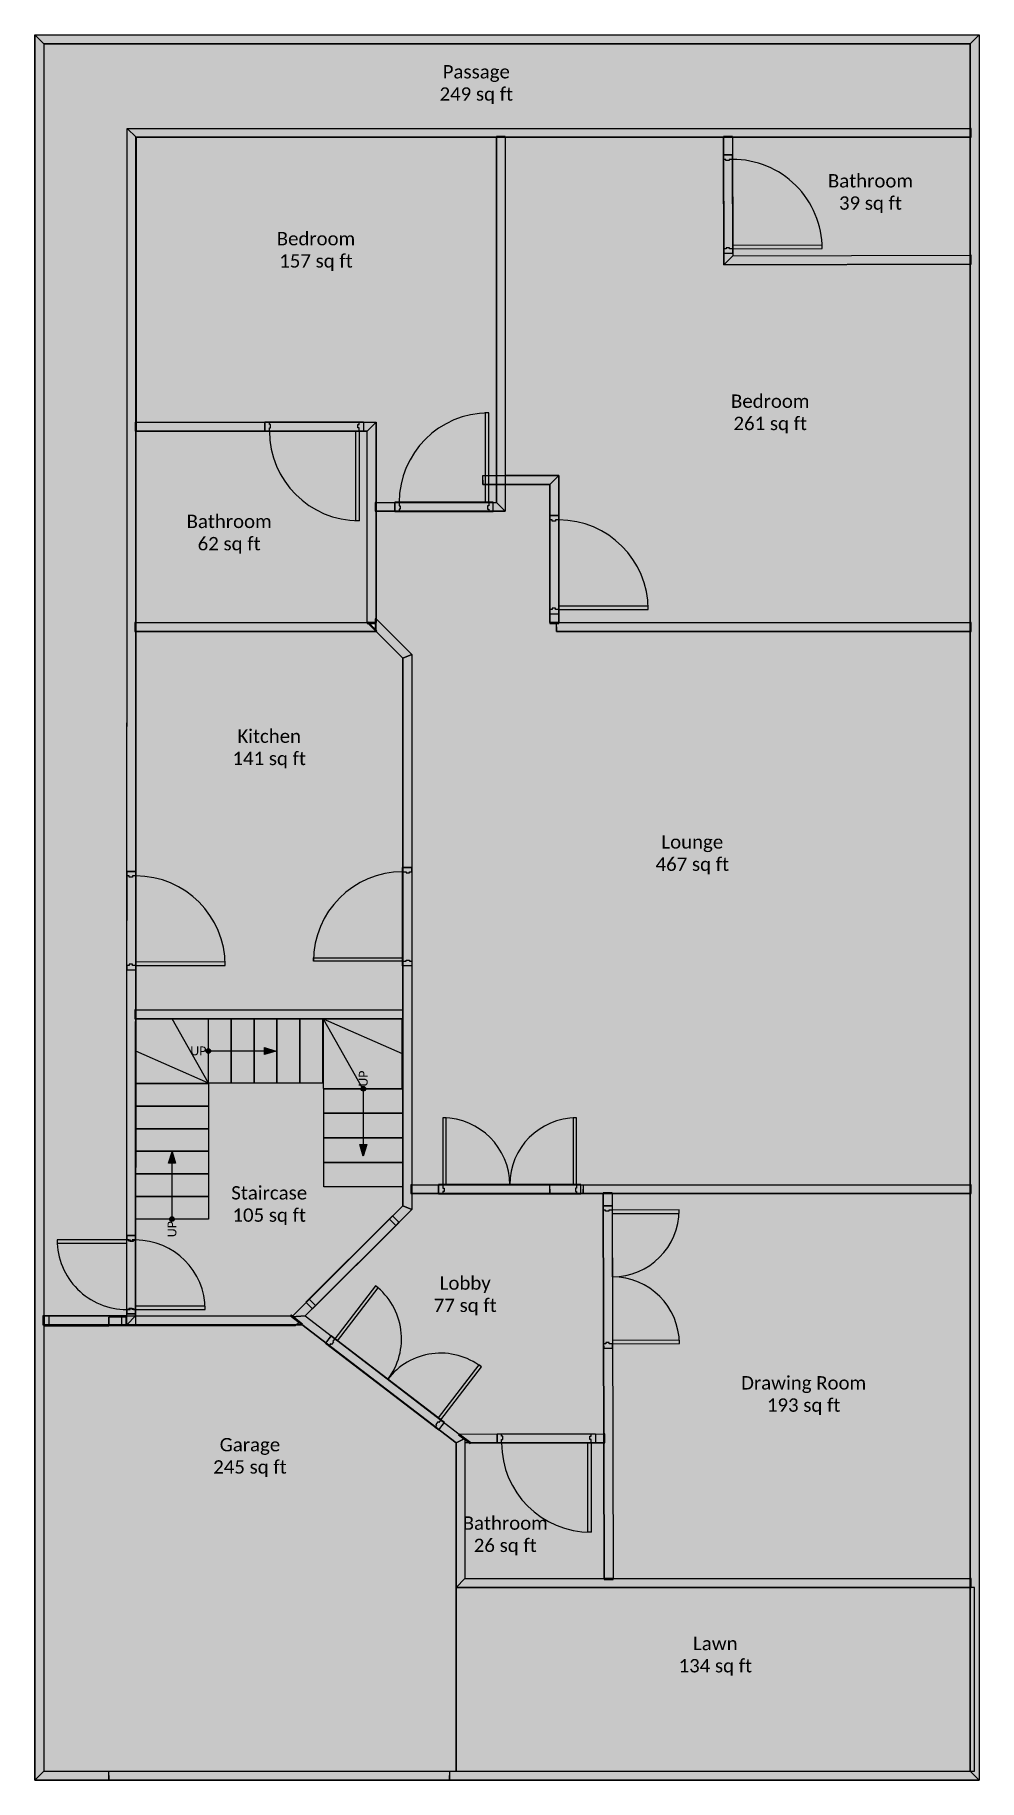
# Model space of a CAD drawing. Extents: x 0.5 to 35.9, y 0 to 65.4.
import ezdxf

# ---------------------------------------------------------------- set-up
doc = ezdxf.new("R2010")
doc.units = 0
doc.header["$MEASUREMENT"] = 0
for name, color, linetype in [('BUILDING_ENVELOPE', 7, 'CONTINUOUS'), ('LANDING', 7, 'CONTINUOUS'), ('SPACE', 7, 'CONTINUOUS'), ('STAIR', 7, 'CONTINUOUS')]:
    doc.layers.add(name, color=color, linetype=linetype)
doc.styles.get("Standard").update_dxf_attribs({"font": 'txt.shx'})

msp = doc.modelspace()

# ---------------------------------------------------------------- hatches: boundary and pattern name
at = {"layer": 'BUILDING_ENVELOPE'}
for points in [[(0.881, 65.024), (0.881, 0.357), (0.547, 0.024), (0.547, 65.357)], [(0.547, 65.357), (35.881, 65.357), (35.547, 65.024), (0.881, 65.024)], [(35.881, 65.357), (35.881, 0.024), (35.547, 0.357), (35.547, 65.024)], [(3.982, 17.069), (3.999, 61.858), (4.333, 61.525), (4.316, 17.402)], [(3.999, 61.858), (35.547, 61.858), (35.547, 61.525), (4.333, 61.525)], [(17.815, 61.525), (18.149, 61.525), (18.149, 61.558), (17.815, 61.558)], [(18.149, 61.525), (18.149, 47.525), (17.815, 47.858), (17.815, 61.525)], [(26.315, 61.525), (26.649, 61.525), (26.649, 61.558), (26.315, 61.558)], [(26.649, 61.525), (26.661, 57.082), (26.329, 56.748), (26.315, 61.525)], [(35.547, 61.858), (35.547, 61.525), (35.581, 61.525), (35.581, 61.858)], [(26.661, 57.082), (35.547, 57.107), (35.547, 56.774), (26.329, 56.748)], [(30.008, 57.484), (26.66, 57.474), (26.66, 57.349), (30.009, 57.359)], [(35.547, 57.107), (35.547, 56.774), (35.581, 56.774), (35.581, 57.107)], [(17.403, 51.206), (17.403, 47.858), (17.528, 47.858), (17.528, 51.206)], [(4.328, 50.525), (4.328, 50.858), (4.295, 50.858), (4.295, 50.525)], [(4.328, 50.858), (13.315, 50.858), (12.982, 50.525), (4.328, 50.525)], [(12.555, 47.167), (12.555, 50.525), (12.68, 50.525), (12.68, 47.167)], [(12.982, 43.358), (12.982, 50.525), (13.315, 50.858), (13.315, 43.358)], [(17.315, 48.858), (20.149, 48.858), (19.815, 48.525), (17.315, 48.525), (17.315, 48.692)], [(20.149, 48.858), (20.149, 43.358), (19.815, 43.358), (19.815, 48.525)], [(13.315, 47.525), (13.315, 47.858), (13.282, 47.858), (13.282, 47.525)], [(13.315, 47.858), (17.815, 47.858), (18.149, 47.525), (13.315, 47.525)], [(23.497, 43.976), (20.149, 43.976), (20.149, 43.851), (23.497, 43.851)], [(4.325, 43.025), (4.326, 43.358), (4.292, 43.358), (4.292, 43.025)], [(4.326, 43.358), (12.982, 43.358), (13.315, 43.025), (4.325, 43.025)], [(12.982, 43.358), (13.315, 43.025), (13.339, 43.049), (13.006, 43.382)], [(13.315, 43.358), (12.982, 43.358), (12.982, 43.325), (13.315, 43.325)], [(13.315, 43.025), (13.315, 43.496), (13.282, 43.496), (13.282, 43.025)], [(13.315, 43.496), (14.649, 42.163), (14.315, 42.025), (13.315, 43.025)], [(20.149, 43.358), (19.815, 43.358), (19.815, 43.325), (20.149, 43.325)], [(20.065, 43.358), (35.547, 43.358), (35.547, 43.025), (20.065, 43.025), (20.065, 43.192)], [(35.547, 43.358), (35.547, 43.025), (35.581, 43.025), (35.581, 43.358)], [(14.649, 42.163), (14.649, 21.387), (14.315, 21.525), (14.315, 42.025)], [(10.967, 30.802), (14.315, 30.802), (14.315, 30.677), (10.967, 30.677)], [(7.669, 30.649), (4.321, 30.65), (4.321, 30.525), (7.669, 30.524)], [(4.32, 28.525), (4.32, 28.858), (4.287, 28.858), (4.287, 28.525)], [(4.32, 28.858), (14.315, 28.858), (14.315, 28.692), (14.315, 28.525), (4.32, 28.525)], [(15.815, 24.811), (15.815, 22.311), (15.94, 22.311), (15.94, 24.811)], [(20.69, 24.811), (20.69, 22.311), (20.815, 22.311), (20.815, 24.811)], [(14.649, 21.978), (14.649, 22.311), (14.615, 22.311), (14.615, 21.978)], [(14.649, 22.311), (21.065, 22.311), (21.065, 22.144), (21.065, 21.978), (14.649, 21.978)], [(19.815, 22.311), (35.547, 22.311), (35.547, 21.978), (19.815, 21.978), (19.815, 22.144)], [(35.547, 22.311), (35.547, 21.978), (35.581, 21.978), (35.581, 22.311)], [(21.815, 21.978), (22.149, 21.978), (22.149, 22.011), (21.815, 22.011)], [(22.149, 21.978), (22.19, 7.571), (21.856, 7.571), (21.815, 21.978)], [(10.156, 17.365), (14.315, 21.525), (14.649, 21.387), (10.66, 17.398)], [(24.651, 21.366), (22.151, 21.359), (22.151, 21.234), (24.651, 21.241)], [(1.38, 20.119), (3.983, 20.118), (3.983, 20.243), (1.38, 20.244)], [(13.289, 18.533), (11.767, 16.549), (11.866, 16.473), (13.388, 18.457)], [(6.919, 17.764), (4.316, 17.765), (4.316, 17.64), (6.919, 17.639)], [(0.881, 17.066), (0.881, 17.4), (0.847, 17.4), (0.847, 17.066)], [(0.881, 17.4), (10.111, 17.4), (10.545, 17.066), (0.881, 17.066)], [(4.316, 17.402), (10.11, 17.4), (10.545, 17.067), (3.982, 17.069)], [(10.11, 17.4), (10.545, 17.067), (10.565, 17.093), (10.13, 17.427)], [(10.111, 17.4), (10.545, 17.066), (10.565, 17.093), (10.131, 17.426)], [(10.66, 17.398), (16.641, 12.81), (16.308, 12.646), (10.156, 17.365)], [(24.664, 16.491), (22.164, 16.484), (22.165, 16.359), (24.665, 16.366)], [(17.157, 15.566), (15.635, 13.582), (15.734, 13.506), (17.256, 15.489)], [(16.641, 12.81), (16.641, 7.571), (16.308, 7.238), (16.308, 12.646)], [(16.855, 12.646), (16.421, 12.979), (16.401, 12.953), (16.835, 12.619)], [(16.421, 12.979), (21.841, 12.981), (21.842, 12.648), (16.855, 12.646)], [(21.234, 9.299), (21.233, 12.648), (21.358, 12.648), (21.359, 9.299)], [(21.841, 12.981), (21.842, 12.648), (21.875, 12.648), (21.874, 12.981)], [(16.641, 7.571), (35.547, 7.571), (35.547, 7.238), (16.308, 7.238)], [(22.19, 7.571), (21.856, 7.571), (21.856, 7.538), (22.19, 7.538)], [(35.547, 7.571), (35.547, 7.238), (35.581, 7.238), (35.581, 7.571)], [(0.881, 0.357), (35.547, 0.357), (35.881, 0.024), (0.547, 0.024)]]:
    msp.add_hatch(color=7, dxfattribs=at).paths.add_polyline_path(points)
h = msp.add_hatch(color=7, dxfattribs=at)
h.paths.add_polyline_path([(26.328, 57.182), (26.661, 57.183), (26.66, 57.349), (26.535, 57.349), (26.41, 57.349), (26.327, 57.349)])
h.paths.add_polyline_path([(26.317, 60.863), (26.651, 60.864), (26.651, 60.698), (26.526, 60.697), (26.401, 60.697), (26.318, 60.697)])
h = msp.add_hatch(color=7, dxfattribs=at)
h.paths.add_polyline_path([(26.535, 57.349), (26.535, 57.391), (26.41, 57.39), (26.41, 57.349)])
h.paths.add_polyline_path([(26.526, 60.697), (26.526, 60.656), (26.401, 60.655), (26.401, 60.697)])
h = msp.add_hatch(color=7, dxfattribs=at)
h.paths.add_polyline_path([(12.847, 50.858), (12.847, 50.525), (12.68, 50.525), (12.68, 50.65), (12.68, 50.775), (12.68, 50.858)])
h.paths.add_polyline_path([(9.156, 50.858), (9.156, 50.525), (9.323, 50.525), (9.323, 50.65), (9.323, 50.775), (9.323, 50.858)])
h = msp.add_hatch(color=7, dxfattribs=at)
h.paths.add_polyline_path([(12.68, 50.65), (12.638, 50.65), (12.638, 50.775), (12.68, 50.775)])
h.paths.add_polyline_path([(9.323, 50.65), (9.364, 50.65), (9.364, 50.775), (9.323, 50.775)])
h = msp.add_hatch(color=7, dxfattribs=at)
h.paths.add_polyline_path([(17.695, 47.525), (17.695, 47.858), (17.528, 47.858), (17.528, 47.733), (17.528, 47.608), (17.528, 47.525)])
h.paths.add_polyline_path([(14.013, 47.525), (14.013, 47.858), (14.18, 47.858), (14.18, 47.733), (14.18, 47.608), (14.18, 47.525)])
h = msp.add_hatch(color=7, dxfattribs=at)
h.paths.add_polyline_path([(17.528, 47.733), (17.487, 47.733), (17.487, 47.608), (17.528, 47.608)])
h.paths.add_polyline_path([(14.18, 47.733), (14.222, 47.733), (14.222, 47.608), (14.18, 47.608)])
h = msp.add_hatch(color=7, dxfattribs=at)
h.paths.add_polyline_path([(19.815, 43.684), (20.149, 43.684), (20.149, 43.851), (20.024, 43.851), (19.899, 43.851), (19.815, 43.851)])
h.paths.add_polyline_path([(19.815, 47.366), (20.149, 47.366), (20.149, 47.199), (20.024, 47.199), (19.899, 47.199), (19.815, 47.199)])
h = msp.add_hatch(color=7, dxfattribs=at)
h.paths.add_polyline_path([(20.024, 43.851), (20.024, 43.893), (19.899, 43.893), (19.899, 43.851)])
h.paths.add_polyline_path([(20.024, 47.199), (20.024, 47.157), (19.899, 47.157), (19.899, 47.199)])
h = msp.add_hatch(color=7, dxfattribs=at)
h.paths.add_polyline_path([(3.987, 30.358), (4.321, 30.358), (4.321, 30.525), (4.196, 30.525), (4.071, 30.525), (3.987, 30.525)])
h.paths.add_polyline_path([(3.989, 34.04), (4.322, 34.04), (4.322, 33.873), (4.197, 33.873), (4.072, 33.873), (3.989, 33.873)])
h = msp.add_hatch(color=7, dxfattribs=at)
h.paths.add_polyline_path([(14.649, 30.51), (14.315, 30.51), (14.315, 30.677), (14.44, 30.677), (14.565, 30.677), (14.649, 30.677)])
h.paths.add_polyline_path([(14.649, 34.192), (14.315, 34.192), (14.315, 34.025), (14.44, 34.025), (14.565, 34.025), (14.649, 34.025)])
h = msp.add_hatch(color=7, dxfattribs=at)
h.paths.add_polyline_path([(14.44, 30.677), (14.44, 30.718), (14.565, 30.718), (14.565, 30.677)])
h.paths.add_polyline_path([(14.44, 34.025), (14.44, 33.983), (14.565, 33.983), (14.565, 34.025)])
h = msp.add_hatch(color=7, dxfattribs=at)
h.paths.add_polyline_path([(4.196, 30.525), (4.196, 30.567), (4.071, 30.567), (4.071, 30.525)])
h.paths.add_polyline_path([(4.197, 33.873), (4.197, 33.831), (4.072, 33.832), (4.072, 33.873)])
h = msp.add_hatch(color=134, dxfattribs=at)
h.paths.add_polyline_path([(7.04, 28.525), (7.895, 28.525), (7.895, 26.113), (7.04, 26.113)])
h.paths.add_polyline_path([(7.895, 28.525), (8.75, 28.525), (8.75, 26.113), (7.895, 26.113)])
h.paths.add_polyline_path([(8.75, 28.525), (9.605, 28.525), (9.605, 26.113), (8.75, 26.113)])
h.paths.add_polyline_path([(9.605, 28.525), (10.46, 28.525), (10.46, 26.113), (9.605, 26.113)])
h.paths.add_polyline_path([(10.46, 28.525), (11.315, 28.525), (11.315, 26.113), (10.46, 26.113)])
edge = h.paths.add_edge_path(flags=0)
edge = h.paths.add_edge_path(flags=0)
edge = h.paths.add_edge_path(flags=0)
edge = h.paths.add_edge_path(flags=0)
edge = h.paths.add_edge_path(flags=0)
edge = h.paths.add_edge_path(flags=0)
edge = h.paths.add_edge_path(flags=0)
edge = h.paths.add_edge_path(flags=0)
edge = h.paths.add_edge_path(flags=0)
edge = h.paths.add_edge_path(flags=0)
edge = h.paths.add_edge_path(flags=0)
edge = h.paths.add_edge_path(flags=0)
edge = h.paths.add_edge_path(flags=0)
edge = h.paths.add_edge_path(flags=0)
edge = h.paths.add_edge_path(flags=0)
edge = h.paths.add_edge_path(flags=0)
edge = h.paths.add_edge_path(flags=0)
edge = h.paths.add_edge_path(flags=0)
edge = h.paths.add_edge_path(flags=0)
edge = h.paths.add_edge_path(flags=0)
edge = h.paths.add_edge_path(flags=0)
edge = h.paths.add_edge_path(flags=0)
edge = h.paths.add_edge_path(flags=0)
edge = h.paths.add_edge_path(flags=0)
edge = h.paths.add_edge_path(flags=0)
edge = h.paths.add_edge_path(flags=0)
edge = h.paths.add_edge_path(flags=0)
edge = h.paths.add_edge_path(flags=0)
h = msp.add_hatch(color=134, dxfattribs=at)
h.paths.add_polyline_path([(4.315, 21.025), (4.315, 21.871), (7.04, 21.871), (7.04, 21.025)])
h.paths.add_polyline_path([(4.315, 21.871), (4.315, 22.717), (7.04, 22.717), (7.04, 21.871)])
h.paths.add_polyline_path([(4.315, 22.717), (4.315, 23.563), (7.04, 23.563), (7.04, 22.717)])
h.paths.add_polyline_path([(4.315, 23.563), (4.315, 24.409), (7.04, 24.409), (7.04, 23.563)])
h.paths.add_polyline_path([(4.315, 24.409), (4.315, 25.256), (7.04, 25.256), (7.04, 24.409)])
h.paths.add_polyline_path([(4.315, 25.256), (4.315, 26.102), (7.04, 26.102), (7.04, 25.256)])
edge = h.paths.add_edge_path(flags=0)
edge = h.paths.add_edge_path(flags=0)
edge = h.paths.add_edge_path(flags=0)
edge = h.paths.add_edge_path(flags=0)
edge = h.paths.add_edge_path(flags=0)
edge = h.paths.add_edge_path(flags=0)
edge = h.paths.add_edge_path(flags=0)
edge = h.paths.add_edge_path(flags=0)
edge = h.paths.add_edge_path(flags=0)
edge = h.paths.add_edge_path(flags=0)
edge = h.paths.add_edge_path(flags=0)
edge = h.paths.add_edge_path(flags=0)
edge = h.paths.add_edge_path(flags=0)
edge = h.paths.add_edge_path(flags=0)
edge = h.paths.add_edge_path(flags=0)
edge = h.paths.add_edge_path(flags=0)
edge = h.paths.add_edge_path(flags=0)
edge = h.paths.add_edge_path(flags=0)
edge = h.paths.add_edge_path(flags=0)
edge = h.paths.add_edge_path(flags=0)
edge = h.paths.add_edge_path(flags=0)
edge = h.paths.add_edge_path(flags=0)
edge = h.paths.add_edge_path(flags=0)
edge = h.paths.add_edge_path(flags=0)
edge = h.paths.add_edge_path(flags=0)
edge = h.paths.add_edge_path(flags=0)
edge = h.paths.add_edge_path(flags=0)
h = msp.add_hatch(color=134, dxfattribs=at)
h.paths.add_polyline_path([(14.315, 25.907), (14.315, 24.988), (11.359, 24.988), (11.359, 25.907)])
h.paths.add_polyline_path([(14.315, 24.988), (14.315, 24.069), (11.359, 24.069), (11.359, 24.988)])
h.paths.add_polyline_path([(14.315, 24.069), (14.315, 23.15), (11.359, 23.15), (11.359, 24.069)])
h.paths.add_polyline_path([(14.315, 23.15), (14.315, 22.231), (11.359, 22.231), (11.359, 23.15)])
edge = h.paths.add_edge_path(flags=0)
edge = h.paths.add_edge_path(flags=0)
edge = h.paths.add_edge_path(flags=0)
edge = h.paths.add_edge_path(flags=0)
edge = h.paths.add_edge_path(flags=0)
edge = h.paths.add_edge_path(flags=0)
edge = h.paths.add_edge_path(flags=0)
edge = h.paths.add_edge_path(flags=0)
edge = h.paths.add_edge_path(flags=0)
edge = h.paths.add_edge_path(flags=0)
edge = h.paths.add_edge_path(flags=0)
edge = h.paths.add_edge_path(flags=0)
edge = h.paths.add_edge_path(flags=0)
edge = h.paths.add_edge_path(flags=0)
edge = h.paths.add_edge_path(flags=0)
edge = h.paths.add_edge_path(flags=0)
edge = h.paths.add_edge_path(flags=0)
edge = h.paths.add_edge_path(flags=0)
edge = h.paths.add_edge_path(flags=0)
edge = h.paths.add_edge_path(flags=0)
edge = h.paths.add_edge_path(flags=0)
edge = h.paths.add_edge_path(flags=0)
edge = h.paths.add_edge_path(flags=0)
edge = h.paths.add_edge_path(flags=0)
edge = h.paths.add_edge_path(flags=0)
edge = h.paths.add_edge_path(flags=0)
edge = h.paths.add_edge_path(flags=0)
edge = h.paths.add_edge_path(flags=0)
edge = h.paths.add_edge_path(flags=0)
h = msp.add_hatch(color=7, dxfattribs=at)
h.paths.add_polyline_path([(20.982, 21.978), (20.982, 22.311), (20.815, 22.311), (20.815, 22.186), (20.815, 22.061), (20.815, 21.978)])
h.paths.add_polyline_path([(15.649, 21.978), (15.649, 22.311), (15.815, 22.311), (15.815, 22.186), (15.815, 22.061), (15.815, 21.978)])
h = msp.add_hatch(color=7, dxfattribs=at)
h.paths.add_polyline_path([(20.815, 22.186), (20.774, 22.186), (20.774, 22.061), (20.815, 22.061)])
h.paths.add_polyline_path([(15.815, 22.186), (15.857, 22.186), (15.857, 22.061), (15.815, 22.061)])
h = msp.add_hatch(color=7, dxfattribs=at)
h.paths.add_polyline_path([(21.832, 16.192), (22.165, 16.193), (22.165, 16.359), (22.04, 16.359), (21.915, 16.359), (21.831, 16.358)])
h.paths.add_polyline_path([(21.817, 21.525), (22.15, 21.526), (22.151, 21.359), (22.026, 21.359), (21.901, 21.359), (21.817, 21.358)])
h = msp.add_hatch(color=7, dxfattribs=at)
h.paths.add_polyline_path([(22.04, 16.359), (22.04, 16.401), (21.915, 16.4), (21.915, 16.359)])
h.paths.add_polyline_path([(22.026, 21.359), (22.026, 21.317), (21.901, 21.317), (21.901, 21.359)])
h = msp.add_hatch(color=7, dxfattribs=at)
h.paths.add_polyline_path([(3.982, 17.473), (4.316, 17.473), (4.316, 17.64), (4.191, 17.64), (4.066, 17.64), (3.982, 17.64)])
h.paths.add_polyline_path([(3.983, 20.41), (4.317, 20.41), (4.317, 20.243), (4.192, 20.243), (4.067, 20.243), (3.983, 20.243)])
h = msp.add_hatch(color=7, dxfattribs=at)
h.paths.add_polyline_path([(4.317, 20.409), (3.983, 20.409), (3.983, 20.243), (4.108, 20.243), (4.233, 20.242), (4.317, 20.242)])
h.paths.add_polyline_path([(4.316, 17.473), (3.982, 17.473), (3.982, 17.639), (4.107, 17.639), (4.232, 17.639), (4.316, 17.639)])
h = msp.add_hatch(color=7, dxfattribs=at)
h.paths.add_polyline_path([(4.191, 17.64), (4.191, 17.682), (4.066, 17.682), (4.066, 17.64)])
h.paths.add_polyline_path([(4.192, 20.243), (4.192, 20.201), (4.067, 20.201), (4.067, 20.243)])
h = msp.add_hatch(color=7, dxfattribs=at)
h.paths.add_polyline_path([(4.108, 20.243), (4.108, 20.201), (4.233, 20.201), (4.233, 20.242)])
h.paths.add_polyline_path([(4.107, 17.639), (4.107, 17.681), (4.232, 17.681), (4.232, 17.639)])
h = msp.add_hatch(color=7, dxfattribs=at)
h.paths.add_polyline_path([(15.663, 13.14), (15.866, 13.404), (15.734, 13.506), (15.658, 13.407), (15.582, 13.307), (15.531, 13.241)])
h.paths.add_polyline_path([(11.432, 16.386), (11.635, 16.651), (11.767, 16.549), (11.691, 16.45), (11.615, 16.351), (11.564, 16.285)])
h = msp.add_hatch(color=7, dxfattribs=at)
h.paths.add_polyline_path([(15.658, 13.407), (15.625, 13.432), (15.549, 13.333), (15.582, 13.307)])
h.paths.add_polyline_path([(11.691, 16.45), (11.724, 16.425), (11.648, 16.325), (11.615, 16.351)])
h = msp.add_hatch(color=7, dxfattribs=at)
h.paths.add_polyline_path([(21.525, 12.981), (21.525, 12.648), (21.358, 12.648), (21.358, 12.773), (21.358, 12.898), (21.358, 12.981)])
h.paths.add_polyline_path([(17.843, 12.98), (17.843, 12.646), (18.01, 12.646), (18.01, 12.771), (18.01, 12.896), (18.01, 12.98)])
h = msp.add_hatch(color=7, dxfattribs=at)
h.paths.add_polyline_path([(21.358, 12.773), (21.316, 12.773), (21.316, 12.898), (21.358, 12.898)])
h.paths.add_polyline_path([(18.01, 12.771), (18.052, 12.771), (18.052, 12.896), (18.01, 12.896)])
at = {"layer": 'LANDING'}
for points in [[(7.04, 26.113), (7.04, 28.52), (4.321, 28.52), (4.321, 26.113)], [(11.337, 28.525), (11.337, 25.913), (14.287, 25.913), (14.287, 28.525)]]:
    msp.add_hatch(color=134, dxfattribs=at).paths.add_polyline_path(points)
at = {"layer": 'SPACE'}
for color, points in [(54, [(3.982, 17.362), (3.999, 61.858), (35.547, 61.858), (35.547, 65.024), (0.881, 65.024), (0.881, 17.025), (3.315, 17.025), (3.314, 17.192), (3.314, 17.358)]), (10, [(17.815, 47.858), (17.815, 54.993), (17.815, 55.16), (17.815, 55.326), (17.815, 61.525), (4.315, 61.525), (4.315, 50.858), (13.315, 50.858), (13.315, 47.858), (17.815, 47.858)]), (10, [(18.149, 48.858), (20.149, 48.858), (20.149, 43.358), (35.547, 43.358), (35.547, 56.774), (26.329, 56.748), (26.315, 61.525), (18.149, 61.525)]), (5, [(35.547, 57.107), (35.547, 61.525), (26.649, 61.525), (26.661, 57.082), (35.547, 57.107)]), (5, [(12.982, 50.525), (4.315, 50.525), (4.315, 43.358), (12.982, 43.358), (12.982, 50.525)]), (2, [(20.149, 43.358), (20.149, 48.858), (18.149, 48.858), (18.149, 48.525), (18.149, 47.525), (13.315, 47.525), (13.315, 43.496), (14.649, 42.163), (14.649, 22.311), (19.815, 22.311), (21.065, 22.311), (35.547, 22.311), (35.547, 43.025), (20.065, 43.025), (20.065, 43.192), (20.065, 43.358)]), (40, [(14.315, 28.858), (14.315, 42.025), (13.315, 43.025), (4.315, 43.025), (4.315, 28.858)]), (191, [(3.982, 17.362), (3.314, 17.358), (3.314, 17.192), (3.315, 17.025), (10.327, 17.065), (10.422, 17.16), (10.156, 17.365), (14.315, 21.525), (14.315, 28.525), (4.32, 28.525), (4.316, 17.364), (4.315, 17.069), (4.149, 17.069), (3.982, 17.069)]), (6, [(14.649, 21.387), (10.66, 17.398), (16.421, 12.979), (21.841, 12.981), (21.815, 21.978), (21.065, 21.978), (19.815, 21.978), (14.649, 21.978)]), (94, [(22.19, 7.571), (35.547, 7.571), (35.547, 21.978), (22.149, 21.978)]), (22, [(3.982, 17.025), (0.881, 17.025), (0.881, 0.357), (3.315, 0.357), (16.065, 0.357), (16.308, 0.357), (16.308, 7.238), (16.308, 7.404), (16.308, 7.571), (16.308, 12.646), (10.422, 17.16), (10.287, 17.025), (3.982, 17.025)]), (5, [(16.641, 7.571), (21.856, 7.571), (21.842, 12.648), (16.641, 12.646)]), (111, [(16.308, 7.238), (16.308, 0.357), (35.712, 0.357), (35.712, 7.238)])]:
    msp.add_hatch(color=color, dxfattribs=at).paths.add_polyline_path(points)
at = {"layer": 'STAIR'}
for points in [[(9.135, 27.191), (9.135, 27.446), (9.561, 27.316)], [(5.805, 23.12), (5.55, 23.12), (5.68, 23.546)], [(12.71, 23.812), (12.965, 23.812), (12.834, 23.386)]]:
    msp.add_hatch(color=134, dxfattribs=at).paths.add_polyline_path(points)
h = msp.add_hatch(color=134, dxfattribs=at)
edge = h.paths.add_edge_path()
edge.add_arc((7.04, 27.319), 0.0868, 0, 360)
h = msp.add_hatch(color=134, dxfattribs=at)
edge = h.paths.add_edge_path()
edge.add_arc((12.837, 25.907), 0.0868, 0, 360)
h = msp.add_hatch(color=134, dxfattribs=at)
edge = h.paths.add_edge_path()
edge.add_arc((5.678, 21.025), 0.0868, 0, 360)

# ---------------------------------------------------------------- linework, layer by layer
at = {"layer": 'BUILDING_ENVELOPE', "color": 7, "linetype": 'CONTINUOUS'}
for p, q in [((0.547, 65.357), (0.547, 0.024)), ((0.547, 65.357), (35.881, 65.357)), ((35.881, 65.357), (35.881, 0.024)), ((0.881, 65.024), (0.881, 0.357)), ((0.881, 65.024), (35.547, 65.024)), ((35.547, 65.024), (35.547, 0.357)), ((3.982, 17.069), (3.999, 61.858)), ((3.999, 61.858), (35.547, 61.858)), ((4.316, 17.402), (4.333, 61.525)), ((4.333, 61.525), (35.547, 61.525)), ((17.815, 61.525), (17.815, 47.858)), ((18.149, 61.525), (18.149, 47.525)), ((26.315, 61.525), (26.329, 56.748)), ((26.649, 61.525), (26.661, 57.082)), ((26.317, 60.863), (26.651, 60.864)), ((26.317, 60.863), (26.651, 60.864)), ((26.318, 60.697), (26.317, 60.863)), ((26.651, 60.864), (26.651, 60.698)), ((26.401, 60.697), (26.318, 60.697)), ((26.401, 60.655), (26.401, 60.697)), ((26.526, 60.656), (26.401, 60.655)), ((26.651, 60.698), (26.526, 60.697)), ((26.526, 60.697), (26.526, 60.656)), ((26.41, 57.349), (26.327, 57.349)), ((26.327, 57.349), (26.328, 57.182)), ((26.328, 57.182), (26.661, 57.183)), ((26.328, 57.182), (26.661, 57.183)), ((26.535, 57.391), (26.41, 57.39)), ((26.41, 57.39), (26.41, 57.349)), ((26.535, 57.349), (26.535, 57.391)), ((26.66, 57.349), (26.535, 57.349)), ((26.661, 57.183), (26.66, 57.349)), ((26.661, 57.082), (35.547, 57.107)), ((26.329, 56.748), (35.547, 56.774)), ((4.328, 50.858), (13.315, 50.858)), ((4.328, 50.525), (12.982, 50.525)), ((9.156, 50.858), (9.156, 50.525)), ((9.323, 50.858), (9.156, 50.858)), ((9.156, 50.858), (9.156, 50.525)), ((9.156, 50.525), (9.323, 50.525)), ((9.323, 50.775), (9.323, 50.858)), ((9.364, 50.775), (9.323, 50.775)), ((9.323, 50.525), (9.323, 50.65)), ((9.323, 50.65), (9.364, 50.65)), ((9.364, 50.65), (9.364, 50.775)), ((12.638, 50.65), (12.638, 50.775)), ((12.638, 50.775), (12.68, 50.775)), ((12.68, 50.65), (12.638, 50.65)), ((12.68, 50.775), (12.68, 50.858)), ((12.68, 50.858), (12.847, 50.858)), ((12.68, 50.525), (12.68, 50.65)), ((12.847, 50.525), (12.68, 50.525)), ((12.847, 50.858), (12.847, 50.525)), ((12.847, 50.858), (12.847, 50.525)), ((12.982, 43.358), (12.982, 50.525)), ((13.315, 43.358), (13.315, 50.858)), ((19.815, 48.525), (19.815, 43.358)), ((20.149, 48.858), (20.149, 43.358)), ((13.315, 47.858), (17.815, 47.858)), ((14.013, 47.525), (14.013, 47.858)), ((14.013, 47.858), (14.18, 47.858)), ((14.013, 47.525), (14.013, 47.858)), ((14.18, 47.858), (14.18, 47.733)), ((14.18, 47.733), (14.222, 47.733)), ((14.222, 47.733), (14.222, 47.608)), ((17.528, 47.733), (17.487, 47.733)), ((17.487, 47.733), (17.487, 47.608)), ((17.695, 47.858), (17.528, 47.858)), ((17.528, 47.858), (17.528, 47.733)), ((17.695, 47.525), (17.695, 47.858)), ((17.695, 47.525), (17.695, 47.858)), ((13.315, 47.525), (18.149, 47.525)), ((14.18, 47.525), (14.013, 47.525)), ((14.18, 47.608), (14.18, 47.525)), ((14.222, 47.608), (14.18, 47.608)), ((17.487, 47.608), (17.528, 47.608)), ((17.528, 47.608), (17.528, 47.525)), ((17.528, 47.525), (17.695, 47.525)), ((19.815, 47.366), (20.149, 47.366)), ((19.815, 47.199), (19.815, 47.366)), ((19.815, 47.366), (20.149, 47.366)), ((19.899, 47.199), (19.815, 47.199)), ((19.899, 47.157), (19.899, 47.199)), ((20.024, 47.157), (19.899, 47.157)), ((20.149, 47.199), (20.024, 47.199)), ((20.024, 47.199), (20.024, 47.157)), ((20.149, 47.366), (20.149, 47.199)), ((19.899, 43.851), (19.815, 43.851)), ((19.815, 43.851), (19.815, 43.684)), ((20.024, 43.893), (19.899, 43.893)), ((19.899, 43.893), (19.899, 43.851)), ((20.024, 43.851), (20.024, 43.893)), ((20.149, 43.851), (20.024, 43.851)), ((20.149, 43.684), (20.149, 43.851)), ((4.326, 43.358), (12.982, 43.358)), ((13.315, 43.496), (14.649, 42.163)), ((19.815, 43.684), (20.149, 43.684)), ((19.815, 43.684), (20.149, 43.684)), ((4.325, 43.025), (13.315, 43.025)), ((13.315, 43.025), (14.315, 42.025)), ((14.315, 42.025), (14.315, 21.525)), ((14.649, 42.163), (14.649, 21.387)), ((3.989, 34.04), (4.322, 34.04)), ((3.989, 33.873), (3.989, 34.04)), ((3.989, 34.04), (4.322, 34.04)), ((4.322, 34.04), (4.322, 33.873)), ((14.649, 34.192), (14.315, 34.192)), ((14.315, 34.192), (14.315, 34.025)), ((14.649, 34.192), (14.315, 34.192)), ((14.315, 34.025), (14.44, 34.025)), ((14.44, 34.025), (14.44, 33.983)), ((14.44, 33.983), (14.565, 33.983)), ((14.565, 34.025), (14.649, 34.025)), ((14.565, 33.983), (14.565, 34.025)), ((14.649, 34.025), (14.649, 34.192)), ((4.072, 33.873), (3.989, 33.873)), ((4.072, 33.832), (4.072, 33.873)), ((4.197, 33.831), (4.072, 33.832)), ((4.322, 33.873), (4.197, 33.873)), ((4.197, 33.873), (4.197, 33.831)), ((14.44, 30.677), (14.44, 30.718)), ((14.44, 30.718), (14.565, 30.718)), ((14.565, 30.718), (14.565, 30.677)), ((4.071, 30.525), (3.987, 30.525)), ((3.987, 30.525), (3.987, 30.358)), ((3.987, 30.358), (4.321, 30.358)), ((3.987, 30.358), (4.321, 30.358)), ((4.196, 30.567), (4.071, 30.567)), ((4.071, 30.567), (4.071, 30.525)), ((4.196, 30.525), (4.196, 30.567)), ((4.321, 30.525), (4.196, 30.525)), ((4.321, 30.358), (4.321, 30.525)), ((14.315, 30.51), (14.315, 30.677)), ((14.315, 30.677), (14.44, 30.677)), ((14.649, 30.51), (14.315, 30.51)), ((14.649, 30.51), (14.315, 30.51)), ((14.565, 30.677), (14.649, 30.677)), ((14.649, 30.677), (14.649, 30.51)), ((15.649, 21.978), (15.649, 22.311)), ((15.649, 22.311), (15.815, 22.311)), ((15.649, 21.978), (15.649, 22.311)), ((15.815, 22.311), (15.815, 22.186)), ((20.982, 22.311), (20.815, 22.311)), ((20.815, 22.311), (20.815, 22.186)), ((20.982, 21.978), (20.982, 22.311)), ((20.982, 21.978), (20.982, 22.311)), ((15.815, 21.978), (15.649, 21.978)), ((15.815, 22.186), (15.857, 22.186)), ((15.815, 22.061), (15.815, 21.978)), ((15.857, 22.061), (15.815, 22.061)), ((15.857, 22.186), (15.857, 22.061)), ((20.815, 22.186), (20.774, 22.186)), ((20.774, 22.186), (20.774, 22.061)), ((20.774, 22.061), (20.815, 22.061)), ((20.815, 22.061), (20.815, 21.978)), ((20.815, 21.978), (20.982, 21.978)), ((21.815, 21.978), (21.856, 7.571)), ((22.149, 21.978), (22.19, 7.571)), ((10.156, 17.365), (14.315, 21.525)), ((10.66, 17.398), (14.649, 21.387)), ((14.169, 20.907), (13.933, 21.143)), ((21.817, 21.525), (22.15, 21.526)), ((21.817, 21.525), (22.15, 21.526)), ((21.817, 21.358), (21.817, 21.525)), ((21.901, 21.359), (21.817, 21.358)), ((21.901, 21.317), (21.901, 21.359)), ((22.026, 21.317), (21.901, 21.317)), ((22.151, 21.359), (22.026, 21.359)), ((22.026, 21.359), (22.026, 21.317)), ((22.15, 21.526), (22.151, 21.359)), ((3.983, 20.41), (4.317, 20.41)), ((3.983, 20.243), (3.983, 20.41)), ((3.983, 20.41), (4.317, 20.41)), ((4.317, 20.409), (3.983, 20.409)), ((3.983, 20.409), (3.983, 20.243)), ((4.317, 20.409), (3.983, 20.409)), ((4.317, 20.41), (4.317, 20.243)), ((4.317, 20.242), (4.317, 20.409)), ((3.983, 20.243), (4.108, 20.243)), ((4.067, 20.243), (3.983, 20.243)), ((4.067, 20.201), (4.067, 20.243)), ((4.192, 20.201), (4.067, 20.201)), ((4.108, 20.243), (4.108, 20.201)), ((4.108, 20.201), (4.233, 20.201)), ((4.317, 20.243), (4.192, 20.243)), ((4.192, 20.243), (4.192, 20.201)), ((4.233, 20.242), (4.317, 20.242)), ((4.233, 20.201), (4.233, 20.242)), ((4.191, 17.682), (4.066, 17.682)), ((4.066, 17.682), (4.066, 17.64)), ((4.107, 17.639), (4.107, 17.681)), ((4.107, 17.681), (4.232, 17.681)), ((4.191, 17.64), (4.191, 17.682)), ((4.232, 17.681), (4.232, 17.639)), ((10.933, 17.671), (10.698, 17.907)), ((0.881, 17.4), (10.111, 17.4)), ((0.881, 17.066), (10.545, 17.066)), ((0.899, 17.066), (0.899, 17.4)), ((3.957, 17.066), (3.957, 17.4)), ((4.066, 17.64), (3.982, 17.64)), ((3.982, 17.64), (3.982, 17.473)), ((3.982, 17.473), (3.982, 17.639)), ((3.982, 17.639), (4.107, 17.639)), ((4.316, 17.473), (3.982, 17.473)), ((4.316, 17.473), (3.982, 17.473)), ((3.982, 17.473), (4.316, 17.473)), ((3.982, 17.473), (4.316, 17.473)), ((3.982, 17.069), (10.545, 17.067)), ((4.316, 17.64), (4.191, 17.64)), ((4.232, 17.639), (4.316, 17.639)), ((4.316, 17.473), (4.316, 17.64)), ((4.316, 17.639), (4.316, 17.473)), ((4.316, 17.402), (10.11, 17.4)), ((10.156, 17.365), (16.308, 12.646)), ((10.66, 17.398), (16.641, 12.81)), ((11.432, 16.386), (11.635, 16.651)), ((11.432, 16.386), (11.635, 16.651)), ((11.564, 16.285), (11.432, 16.386)), ((11.615, 16.351), (11.564, 16.285)), ((11.648, 16.325), (11.615, 16.351)), ((11.635, 16.651), (11.767, 16.549)), ((11.724, 16.425), (11.648, 16.325)), ((11.767, 16.549), (11.691, 16.45)), ((11.691, 16.45), (11.724, 16.425)), ((21.915, 16.359), (21.831, 16.358)), ((21.831, 16.358), (21.832, 16.192)), ((22.04, 16.401), (21.915, 16.4)), ((21.915, 16.4), (21.915, 16.359)), ((22.04, 16.359), (22.04, 16.401)), ((22.165, 16.359), (22.04, 16.359)), ((22.165, 16.193), (22.165, 16.359)), ((21.832, 16.192), (22.165, 16.193)), ((21.832, 16.192), (22.165, 16.193)), ((15.582, 13.307), (15.531, 13.241)), ((15.531, 13.241), (15.663, 13.14)), ((15.625, 13.432), (15.549, 13.333)), ((15.549, 13.333), (15.582, 13.307)), ((15.658, 13.407), (15.625, 13.432)), ((15.734, 13.506), (15.658, 13.407)), ((15.663, 13.14), (15.866, 13.404)), ((15.663, 13.14), (15.866, 13.404)), ((15.866, 13.404), (15.734, 13.506)), ((16.308, 12.646), (16.308, 7.238)), ((16.421, 12.979), (21.841, 12.981)), ((16.641, 12.81), (16.641, 7.571)), ((16.855, 12.646), (21.842, 12.648)), ((17.843, 12.98), (17.843, 12.646)), ((18.01, 12.98), (17.843, 12.98)), ((17.843, 12.98), (17.843, 12.646)), ((17.843, 12.646), (18.01, 12.646)), ((18.01, 12.896), (18.01, 12.98)), ((18.052, 12.896), (18.01, 12.896)), ((18.01, 12.646), (18.01, 12.771)), ((18.01, 12.771), (18.052, 12.771)), ((18.052, 12.771), (18.052, 12.896)), ((21.316, 12.773), (21.316, 12.898)), ((21.316, 12.898), (21.358, 12.898)), ((21.358, 12.773), (21.316, 12.773)), ((21.358, 12.898), (21.358, 12.981)), ((21.358, 12.981), (21.525, 12.981)), ((21.358, 12.648), (21.358, 12.773)), ((21.525, 12.648), (21.358, 12.648)), ((21.525, 12.981), (21.525, 12.648)), ((21.525, 12.981), (21.525, 12.648)), ((16.308, 7.238), (35.547, 7.238)), ((16.641, 7.571), (35.547, 7.571)), ((0.547, 0.024), (35.881, 0.024)), ((0.881, 0.357), (35.547, 0.357))]:
    msp.add_line(p, q, dxfattribs=at)
for points in [[(0.881, 65.024), (0.881, 0.357), (0.547, 0.024), (0.547, 65.357)], [(0.547, 65.357), (35.881, 65.357), (35.547, 65.024), (0.881, 65.024)], [(35.881, 65.357), (35.881, 0.024), (35.547, 0.357), (35.547, 65.024)], [(3.982, 17.069), (3.999, 61.858), (4.333, 61.525), (4.316, 17.402)], [(3.999, 61.858), (35.547, 61.858), (35.547, 61.525), (4.333, 61.525)], [(17.815, 61.525), (18.149, 61.525), (18.149, 61.558), (17.815, 61.558)], [(18.149, 61.525), (18.149, 47.525), (17.815, 47.858), (17.815, 61.525)], [(26.315, 61.525), (26.649, 61.525), (26.649, 61.558), (26.315, 61.558)], [(26.649, 61.525), (26.661, 57.082), (26.329, 56.748), (26.315, 61.525)], [(35.547, 61.858), (35.547, 61.525), (35.581, 61.525), (35.581, 61.858)], [(26.309, 60.863), (26.32, 57.182), (26.669, 57.183), (26.659, 60.864)], [(26.661, 57.082), (35.547, 57.107), (35.547, 56.774), (26.329, 56.748)], [(30.008, 57.484), (26.66, 57.474), (26.66, 57.349), (30.009, 57.359)], [(35.547, 57.107), (35.547, 56.774), (35.581, 56.774), (35.581, 57.107)], [(17.403, 51.206), (17.403, 47.858), (17.528, 47.858), (17.528, 51.206)], [(4.328, 50.525), (4.328, 50.858), (4.295, 50.858), (4.295, 50.525)], [(4.328, 50.858), (13.315, 50.858), (12.982, 50.525), (4.328, 50.525)], [(9.156, 50.866), (12.847, 50.866), (12.847, 50.517), (9.156, 50.517)], [(12.555, 47.167), (12.555, 50.525), (12.68, 50.525), (12.68, 47.167)], [(12.982, 43.358), (12.982, 50.525), (13.315, 50.858), (13.315, 43.358)], [(17.315, 48.858), (20.149, 48.858), (19.815, 48.525), (17.315, 48.525), (17.315, 48.692)], [(20.149, 48.858), (20.149, 43.358), (19.815, 43.358), (19.815, 48.525)], [(13.315, 47.525), (13.315, 47.858), (13.282, 47.858), (13.282, 47.525)], [(13.315, 47.858), (17.815, 47.858), (18.149, 47.525), (13.315, 47.525)], [(14.013, 47.517), (17.695, 47.517), (17.695, 47.866), (14.013, 47.866)], [(19.807, 47.366), (19.807, 43.684), (20.157, 43.684), (20.157, 47.366)], [(23.497, 43.976), (20.149, 43.976), (20.149, 43.851), (23.497, 43.851)], [(4.325, 43.025), (4.326, 43.358), (4.292, 43.358), (4.292, 43.025)], [(4.326, 43.358), (12.982, 43.358), (13.315, 43.025), (4.325, 43.025)], [(12.982, 43.358), (13.315, 43.025), (13.339, 43.049), (13.006, 43.382)], [(13.315, 43.358), (12.982, 43.358), (12.982, 43.325), (13.315, 43.325)], [(13.315, 43.025), (13.315, 43.496), (13.282, 43.496), (13.282, 43.025)], [(13.315, 43.496), (14.649, 42.163), (14.315, 42.025), (13.315, 43.025)], [(20.149, 43.358), (19.815, 43.358), (19.815, 43.325), (20.149, 43.325)], [(20.065, 43.358), (35.547, 43.358), (35.547, 43.025), (20.065, 43.025), (20.065, 43.192)], [(35.547, 43.358), (35.547, 43.025), (35.581, 43.025), (35.581, 43.358)], [(14.649, 42.163), (14.649, 21.387), (14.315, 21.525), (14.315, 42.025)], [(3.981, 34.04), (3.979, 30.358), (4.329, 30.358), (4.33, 34.04)], [(14.657, 34.192), (14.657, 30.51), (14.307, 30.51), (14.307, 34.192)], [(10.967, 30.802), (14.315, 30.802), (14.315, 30.677), (10.967, 30.677)], [(7.669, 30.649), (4.321, 30.65), (4.321, 30.525), (7.669, 30.524)], [(4.32, 28.525), (4.32, 28.858), (4.287, 28.858), (4.287, 28.525)], [(4.32, 28.858), (14.315, 28.858), (14.315, 28.692), (14.315, 28.525), (4.32, 28.525)], [(15.815, 24.811), (15.815, 22.311), (15.94, 22.311), (15.94, 24.811)], [(20.69, 24.811), (20.69, 22.311), (20.815, 22.311), (20.815, 24.811)], [(14.649, 21.978), (14.649, 22.311), (14.615, 22.311), (14.615, 21.978)], [(14.649, 22.311), (21.065, 22.311), (21.065, 22.144), (21.065, 21.978), (14.649, 21.978)], [(15.649, 21.97), (20.982, 21.97), (20.982, 22.319), (15.649, 22.319)], [(19.815, 22.311), (35.547, 22.311), (35.547, 21.978), (19.815, 21.978), (19.815, 22.144)], [(35.547, 22.311), (35.547, 21.978), (35.581, 21.978), (35.581, 22.311)], [(21.815, 21.978), (22.149, 21.978), (22.149, 22.011), (21.815, 22.011)], [(22.149, 21.978), (22.19, 7.571), (21.856, 7.571), (21.815, 21.978)], [(10.156, 17.365), (14.315, 21.525), (14.649, 21.387), (10.66, 17.398)], [(10.939, 17.666), (14.175, 20.901), (13.928, 21.148), (10.692, 17.913)], [(14.169, 20.907), (13.933, 21.143), (13.815, 21.025), (14.051, 20.789)], [(21.809, 21.525), (21.824, 16.192), (22.173, 16.193), (22.158, 21.526)], [(24.651, 21.366), (22.151, 21.359), (22.151, 21.234), (24.651, 21.241)], [(3.975, 20.41), (3.974, 17.473), (4.324, 17.473), (4.325, 20.41)], [(4.324, 17.473), (4.325, 20.409), (3.975, 20.409), (3.974, 17.473)], [(1.38, 20.119), (3.983, 20.118), (3.983, 20.243), (1.38, 20.244)], [(13.289, 18.533), (11.767, 16.549), (11.866, 16.473), (13.388, 18.457)], [(6.919, 17.764), (4.316, 17.765), (4.316, 17.64), (6.919, 17.639)], [(10.933, 17.671), (10.698, 17.907), (10.815, 18.025), (11.051, 17.789)], [(0.881, 17.066), (0.881, 17.4), (0.847, 17.4), (0.847, 17.066)], [(0.881, 17.4), (10.111, 17.4), (10.545, 17.066), (0.881, 17.066)], [(0.899, 17.058), (3.957, 17.058), (3.957, 17.408), (0.899, 17.408)], [(0.899, 17.066), (0.899, 17.4), (1.065, 17.4), (1.065, 17.066)], [(3.957, 17.066), (3.957, 17.4), (3.79, 17.4), (3.79, 17.066)], [(4.316, 17.402), (10.11, 17.4), (10.545, 17.067), (3.982, 17.069)], [(10.11, 17.4), (10.545, 17.067), (10.565, 17.093), (10.13, 17.427)], [(10.111, 17.4), (10.545, 17.066), (10.565, 17.093), (10.131, 17.426)], [(10.66, 17.398), (16.641, 12.81), (16.308, 12.646), (10.156, 17.365)], [(11.427, 16.38), (15.659, 13.134), (15.871, 13.411), (11.64, 16.657)], [(24.664, 16.491), (22.164, 16.484), (22.165, 16.359), (24.665, 16.366)], [(17.157, 15.566), (15.635, 13.582), (15.734, 13.506), (17.256, 15.489)], [(16.641, 12.81), (16.641, 7.571), (16.308, 7.238), (16.308, 12.646)], [(16.855, 12.646), (16.421, 12.979), (16.401, 12.953), (16.835, 12.619)], [(16.421, 12.979), (21.841, 12.981), (21.842, 12.648), (16.855, 12.646)], [(17.843, 12.988), (21.525, 12.989), (21.525, 12.64), (17.843, 12.638)], [(21.234, 9.299), (21.233, 12.648), (21.358, 12.648), (21.359, 9.299)], [(21.841, 12.981), (21.842, 12.648), (21.875, 12.648), (21.874, 12.981)], [(16.641, 7.571), (35.547, 7.571), (35.547, 7.238), (16.308, 7.238)], [(22.19, 7.571), (21.856, 7.571), (21.856, 7.538), (22.19, 7.538)], [(35.547, 7.571), (35.547, 7.238), (35.581, 7.238), (35.581, 7.571)], [(0.881, 0.357), (35.547, 0.357), (35.881, 0.024), (0.547, 0.024)], [(3.315, 0.357), (16.065, 0.357), (16.065, 0.19), (16.065, 0.024), (3.315, 0.024), (3.315, 0.19)]]:
    msp.add_lwpolyline(points, close=True, dxfattribs=at)
for points in [[(17.315, 48.692), (17.315, 48.858), (20.149, 48.858)], [(17.315, 48.692), (17.315, 48.525), (19.815, 48.525)], [(20.065, 43.192), (20.065, 43.358), (35.547, 43.358)], [(20.065, 43.192), (20.065, 43.025), (35.547, 43.025)], [(4.32, 28.858), (14.315, 28.858), (14.315, 28.692)], [(4.32, 28.525), (14.315, 28.525), (14.315, 28.692)], [(14.649, 22.311), (21.065, 22.311), (21.065, 22.144)], [(19.815, 22.144), (19.815, 22.311), (35.547, 22.311)], [(14.649, 21.978), (21.065, 21.978), (21.065, 22.144)], [(19.815, 22.144), (19.815, 21.978), (35.547, 21.978)], [(3.315, 0.19), (3.315, 0.357), (16.065, 0.357), (16.065, 0.19)], [(3.315, 0.19), (3.315, 0.024), (16.065, 0.024), (16.065, 0.19)]]:
    msp.add_lwpolyline(points, dxfattribs=at)
at = {"layer": 'BUILDING_ENVELOPE', "color": 9, "linetype": 'CONTINUOUS'}
for points in [[(7.04, 28.525), (7.895, 28.525), (7.895, 26.113), (7.04, 26.113)], [(7.895, 28.525), (8.75, 28.525), (8.75, 26.113), (7.895, 26.113)], [(8.75, 28.525), (9.605, 28.525), (9.605, 26.113), (8.75, 26.113)], [(9.605, 28.525), (10.46, 28.525), (10.46, 26.113), (9.605, 26.113)], [(10.46, 28.525), (11.315, 28.525), (11.315, 26.113), (10.46, 26.113)], [(4.315, 25.256), (4.315, 26.102), (7.04, 26.102), (7.04, 25.256)], [(14.315, 25.907), (14.315, 24.988), (11.359, 24.988), (11.359, 25.907)], [(4.315, 24.409), (4.315, 25.256), (7.04, 25.256), (7.04, 24.409)], [(14.315, 24.988), (14.315, 24.069), (11.359, 24.069), (11.359, 24.988)], [(4.315, 23.563), (4.315, 24.409), (7.04, 24.409), (7.04, 23.563)], [(4.315, 22.717), (4.315, 23.563), (7.04, 23.563), (7.04, 22.717)], [(14.315, 24.069), (14.315, 23.15), (11.359, 23.15), (11.359, 24.069)], [(14.315, 23.15), (14.315, 22.231), (11.359, 22.231), (11.359, 23.15)], [(4.315, 21.871), (4.315, 22.717), (7.04, 22.717), (7.04, 21.871)], [(4.315, 21.025), (4.315, 21.871), (7.04, 21.871), (7.04, 21.025)]]:
    msp.add_lwpolyline(points, close=True, dxfattribs=at)
at = {"layer": 'BUILDING_ENVELOPE', "color": 7, "linetype": 'CONTINUOUS'}
for centre, radius, start, end in [((26.66, 57.349), 3.348, 0.16052, 90.16052), ((17.528, 47.858), 3.348, 90, 180), ((12.68, 50.525), 3.358, 180, 270), ((20.149, 43.851), 3.348, 0, 90), ((14.315, 30.677), 3.348, 90, 180), ((4.321, 30.525), 3.348, 0, 89.97795), ((15.815, 22.311), 2.5, 0, 90), ((20.815, 22.311), 2.5, 90, 180), ((22.151, 21.359), 2.5, 270.16197, 0.16197), ((3.983, 20.243), 2.603, 179.97795, 269.97795), ((4.316, 17.64), 2.603, 0, 89.97795), ((11.767, 16.549), 2.5, 322.50854, 52.50854), ((22.165, 16.359), 2.5, 0.16197, 90.16197), ((15.734, 13.506), 2.5, 52.50854, 142.50854), ((21.358, 12.648), 3.348, 180.02228, 270.02228)]:
    msp.add_arc(centre, radius, start, end, dxfattribs=at)
at = {"layer": 'LANDING', "color": 9, "linetype": 'CONTINUOUS'}
for p, q in [((7.04, 26.113), (5.686, 28.52)), ((11.337, 28.525), (14.287, 27.225)), ((11.337, 28.525), (12.806, 25.913)), ((7.04, 26.113), (4.321, 27.311))]:
    msp.add_line(p, q, dxfattribs=at)
at = {"layer": 'LANDING', "color": 7, "linetype": 'CONTINUOUS'}
for points in [[(7.04, 26.113), (7.04, 28.52), (4.321, 28.52), (4.321, 26.113)], [(11.337, 28.525), (11.337, 25.913), (14.287, 25.913), (14.287, 28.525)]]:
    msp.add_lwpolyline(points, close=True, dxfattribs=at)
at = {"layer": 'SPACE', "linetype": 'CONTINUOUS'}
for p, q in [((17.815, 61.525), (4.315, 61.525)), ((4.315, 61.525), (4.315, 50.858)), ((17.815, 55.326), (17.815, 61.525)), ((35.547, 61.525), (26.649, 61.525)), ((26.649, 61.525), (26.661, 57.082)), ((35.547, 57.107), (35.547, 61.525)), ((26.661, 57.082), (35.547, 57.107)), ((17.815, 55.16), (17.815, 55.326)), ((17.815, 54.993), (17.815, 55.16)), ((17.815, 47.858), (17.815, 54.993)), ((4.315, 50.858), (13.315, 50.858)), ((12.982, 50.525), (4.315, 50.525)), ((4.315, 50.525), (4.315, 43.358)), ((12.982, 43.358), (12.982, 50.525)), ((13.315, 50.858), (13.315, 47.858)), ((13.315, 47.858), (17.815, 47.858)), ((4.315, 43.358), (12.982, 43.358)), ((3.982, 17.025), (0.881, 17.025)), ((0.881, 17.025), (0.881, 0.357)), ((10.287, 17.025), (3.982, 17.025)), ((10.422, 17.16), (10.287, 17.025)), ((16.308, 12.646), (10.422, 17.16)), ((16.308, 7.571), (16.308, 12.646)), ((16.308, 7.404), (16.308, 7.571)), ((16.308, 7.238), (16.308, 7.404)), ((16.308, 0.357), (16.308, 7.238)), ((0.881, 0.357), (3.315, 0.357)), ((3.315, 0.357), (16.065, 0.357)), ((16.065, 0.357), (16.308, 0.357))]:
    msp.add_line(p, q, dxfattribs=at)
for points in [[(3.982, 17.362), (3.999, 61.858), (35.547, 61.858), (35.547, 65.024), (0.881, 65.024), (0.881, 17.025), (3.315, 17.025), (3.314, 17.192), (3.314, 17.358)], [(18.149, 48.858), (20.149, 48.858), (20.149, 43.358), (35.547, 43.358), (35.547, 56.774), (26.329, 56.748), (26.315, 61.525), (18.149, 61.525)], [(20.149, 43.358), (20.149, 48.858), (18.149, 48.858), (18.149, 48.525), (18.149, 47.525), (13.315, 47.525), (13.315, 43.496), (14.649, 42.163), (14.649, 22.311), (19.815, 22.311), (21.065, 22.311), (35.547, 22.311), (35.547, 43.025), (20.065, 43.025), (20.065, 43.192), (20.065, 43.358)], [(14.315, 28.858), (14.315, 42.025), (13.315, 43.025), (4.315, 43.025), (4.315, 28.858)], [(3.982, 17.362), (3.314, 17.358), (3.314, 17.192), (3.315, 17.025), (10.327, 17.065), (10.422, 17.16), (10.156, 17.365), (14.315, 21.525), (14.315, 28.525), (4.32, 28.525), (4.316, 17.364), (4.315, 17.069), (4.149, 17.069), (3.982, 17.069)], [(14.649, 21.387), (10.66, 17.398), (16.421, 12.979), (21.841, 12.981), (21.815, 21.978), (21.065, 21.978), (19.815, 21.978), (14.649, 21.978)], [(22.19, 7.571), (35.547, 7.571), (35.547, 21.978), (22.149, 21.978)], [(16.641, 7.571), (21.856, 7.571), (21.842, 12.648), (16.641, 12.646)], [(16.308, 7.238), (16.308, 0.357), (35.712, 0.357), (35.712, 7.238)]]:
    msp.add_lwpolyline(points, close=True, dxfattribs=at)
at = {"layer": 'STAIR', "color": 7, "linetype": 'CONTINUOUS'}
for p, q in [((7.04, 27.319), (9.348, 27.319)), ((12.837, 25.907), (12.837, 23.599)), ((5.678, 21.025), (5.678, 23.333))]:
    msp.add_line(p, q, dxfattribs=at)
for points in [[(9.135, 27.191), (9.135, 27.446), (9.561, 27.316)], [(5.805, 23.12), (5.55, 23.12), (5.68, 23.546)], [(12.71, 23.812), (12.965, 23.812), (12.834, 23.386)]]:
    msp.add_lwpolyline(points, close=True, dxfattribs=at)
for centre in [(7.04, 27.319), (12.837, 25.907), (5.678, 21.025)]:
    msp.add_circle(centre, 0.0868, dxfattribs=at)

# ---------------------------------------------------------------- texts
at = {"layer": 'BUILDING_ENVELOPE', "insert": (6.663, 27.319), "char_height": 0.33333, "width": 0.75327, "attachment_point": 5}
msp.add_mtext('\\C7;\\fCalibri|b0|i0|;\\H0.33333206176758;UP', dxfattribs=at)
at = {"layer": 'BUILDING_ENVELOPE', "char_height": 0.33333, "width": 0.75327, "attachment_point": 5, "rotation": 90}
for insert in [(12.837, 26.284), (5.678, 20.648)]:
    msp.add_mtext('\\C7;\\fCalibri|b0|i0|;\\H0.33333206176758;UP', dxfattribs=dict(at, insert=insert))
at = {"layer": 'SPACE', "char_height": 0.5, "attachment_point": 5}
for s, insert, width in [('\\C7;\\fCalibri|b0|i0|;\\H0.50000381469727;Passage\\P249 sq ft\\P\\P', (17.065, 63.081), 2.94821), ('\\C7;\\fCalibri|b0|i0|;\\H0.50000381469727;Bathroom\\P39 sq ft\\P\\P', (31.815, 58.999), 3.31902), ('\\C7;\\fCalibri|b0|i0|;\\H0.50000381469727;Bedroom\\P157 sq ft\\P\\P', (11.065, 56.833), 3.10808), ('\\C7;\\fCalibri|b0|i0|;\\H0.50000381469727;Bedroom\\P261 sq ft\\P\\P', (28.065, 50.749), 3.10808), ('\\C7;\\fCalibri|b0|i0|;\\H0.50000381469727;Bathroom\\P62 sq ft\\P\\P', (7.815, 46.249), 3.31902), ('\\C7;\\fCalibri|b0|i0|;\\H0.50000381469727;Kitchen\\P141 sq ft\\P\\P', (9.315, 38.208), 2.94821), ('\\C7;\\fCalibri|b0|i0|;\\H0.50000381469727;Lounge\\P467 sq ft\\P\\P', (25.149, 34.249), 2.94821), ('\\C7;\\fCalibri|b0|i0|;\\H0.50000381469727;Staircase\\P105 sq ft\\P', (9.315, 21.529), 3.02344), ('\\C7;\\fCalibri|b0|i0|;\\H0.50000381469727;Lobby\\P77 sq ft\\P\\P', (16.65, 17.735), 2.61032), ('\\C7;\\fCalibri|b0|i0|;\\H0.50000381469727;Drawing Room\\P193 sq ft\\P\\P', (29.315, 13.999), 4.59928), ('\\C7;\\fCalibri|b0|i0|;\\H0.50000381469727;Garage\\P245 sq ft\\P\\P', (8.594, 11.684), 2.94821), ('\\C7;\\fCalibri|b0|i0|;\\H0.50000381469727;Bathroom\\P26 sq ft\\P\\P', (18.149, 8.749), 3.31902), ('\\C7;\\fCalibri|b0|i0|;\\H0.50000381469727;Lawn\\P134 sq ft\\P\\P', (26.01, 4.242), 2.94821)]:
    msp.add_mtext(s, dxfattribs=dict(at, insert=insert, width=width))

doc.saveas('drawing.dxf')
